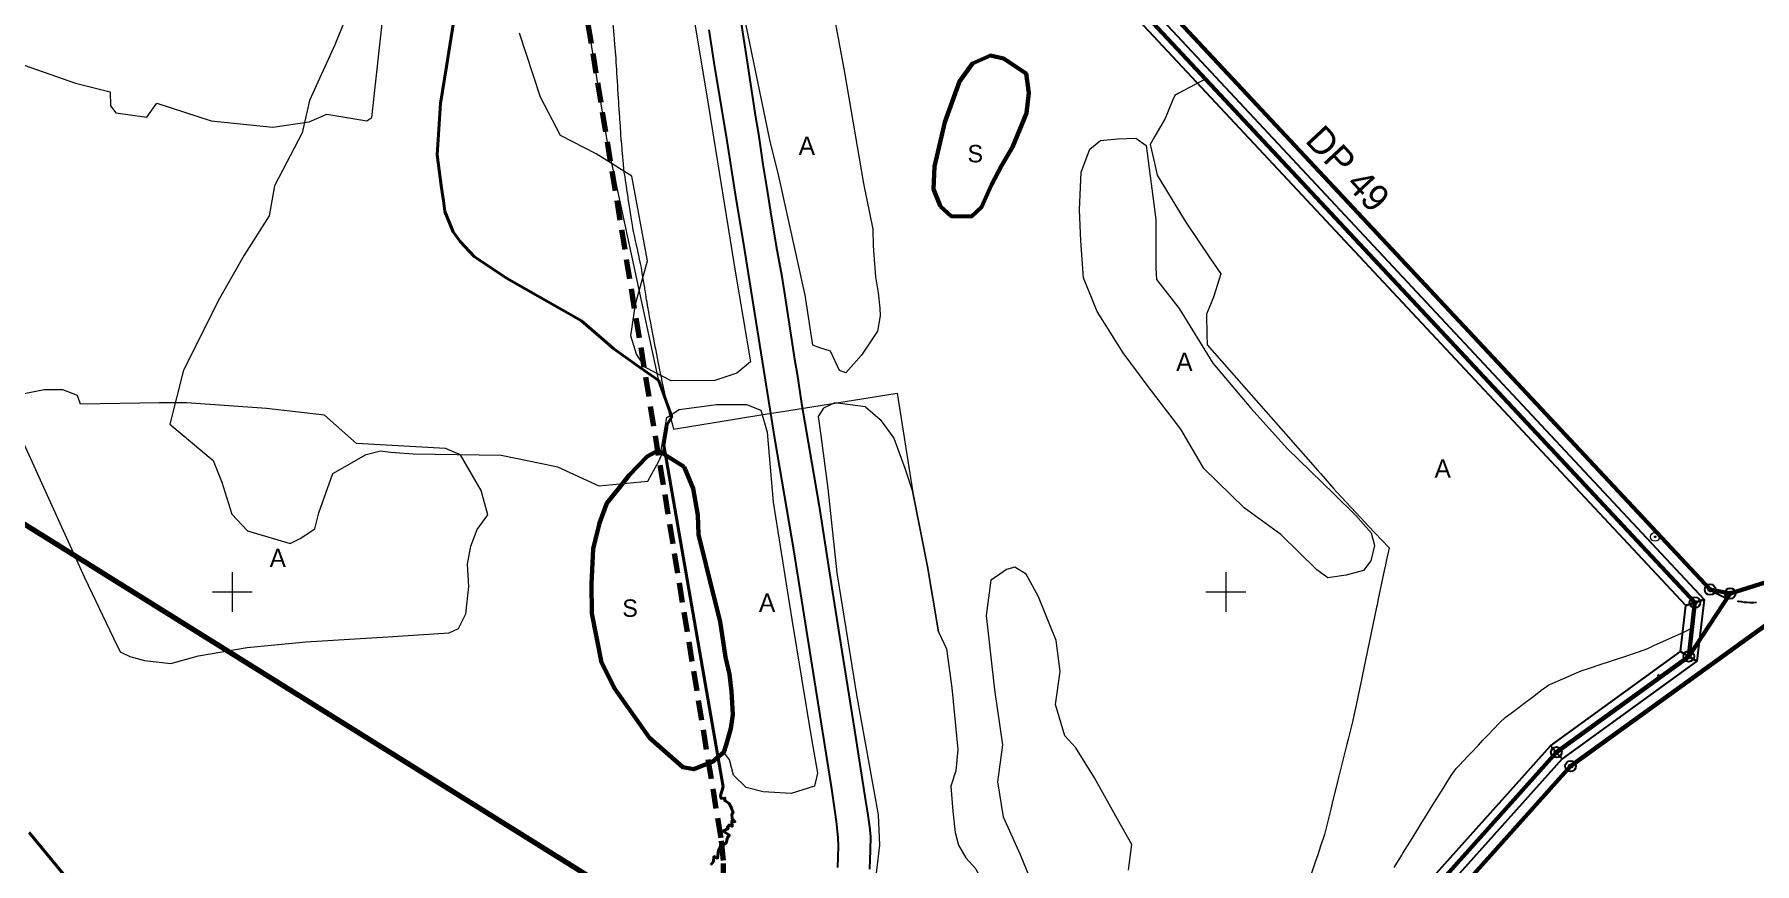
# Model space of a CAD drawing. Header units: metres. Extents: x 520385 to 521901, y 155400 to 156504.
# Drawn here: x 521360.2 to 521706.4, y 155945.3 to 156112.3 of the extents above; entities that cross this region are included whole.
import ezdxf

# ---------------------------------------------------------------- set-up
doc = ezdxf.new("R2010")
doc.units = ezdxf.units.M
doc.linetypes.add('HIDDEN', pattern=[6, 4, -2])
for name, color, linetype in [('A0260', 7, 'Continuous'), ('B0261', 7, 'Continuous'), ('C0262', 7, 'Continuous'), ('CADRE_RESEAU', 7, 'Continuous'), ('CDS_NATURES', 7, 'Continuous'), ('EC_PTS_CONSTR', 7, 'Continuous'), ('P_RIM_TRE_EXPLOITATION', 7, 'Continuous'), ('P_RIM_TRE_EXTRACTION', 7, 'Continuous'), ('POINTS', 7, 'Continuous'), ('PROJET_CASIER', 7, 'Continuous'), ('PROPRIETE_IMMEUBLES', 7, 'Continuous'), ('REMBLAIS', 7, 'Continuous'), ('S0259', 7, 'Continuous'), ('SECTEUR_NON_EXPLOITE0263', 7, 'Continuous'), ('SITUATION_ROUTE_VOL_14-10-20128', 7, 'Continuous'), ('TXT-IM', 7, 'Continuous')]:
    doc.layers.add(name, color=color, linetype=linetype)

# ---------------------------------------------------------------- blocks, each defined once
blk = doc.blocks.new('*G20')
at = {"layer": 'CADRE_RESEAU', "color": 136}
blk.add_polyline3d([(844.33, 679.28, 0), (1018.99, 492.38, 0), (1017.74, 481.54, 0), (991.09, 462.23, 0), (962.03, 429.77, 0), (921.38, 360.43, 0), (892.66, 332.34, 0), (874.11, 314.55, 0), (864.9, 301.26, 0), (868.68, 297.19, 0), (847.19, 277.26, 0), (832.37, 264.12, 0), (815.92, 253.25, 0), (798.33, 243.98, 0), (780.31, 235.65, 0), (778.48, 239.55, 0), (771.97, 236.49, 0), (760.75, 231.78, 0), (747.24, 227.24, 0), (732.86, 223.99, 0), (712.22, 220.61, 0), (698.04, 219.14, 0), (679.84, 242.48, 0)], dxfattribs=at)
blk = doc.blocks.new('*G21')
at = {"layer": 'CADRE_RESEAU', "color": 136}
blk.add_polyline3d([(846.27, 679.28, 0), (1020.93, 492.38, 0), (1019.68, 481.54, 0), (993.03, 462.23, 0), (963.97, 429.77, 0), (923.32, 360.43, 0), (894.6, 332.34, 0), (876.05, 314.55, 0), (866.84, 301.26, 0), (870.62, 297.19, 0), (849.13, 277.26, 0), (834.31, 264.12, 0), (817.86, 253.25, 0), (800.27, 243.98, 0), (782.25, 235.65, 0), (780.42, 239.55, 0), (773.91, 236.49, 0), (762.69, 231.78, 0), (749.18, 227.24, 0), (734.8, 223.99, 0), (714.16, 220.61, 0), (699.98, 219.14, 0), (681.78, 242.48, 0)], dxfattribs=at)
blk.add_blockref('*G20', (1.94, 0), dxfattribs=at)
blk = doc.blocks.new('6')
at = {"layer": 'POINTS', "color": 8}
blk.add_circle((0, 0), 0.05, dxfattribs=at)
blk = doc.blocks.new('*G23')
at = {"layer": 'P_RIM_TRE_EXTRACTION', "color": 2}
for points in [[(592.96, 207.03, 0), (589.29, 205.82, 0), (415.51, 391.78, 0), (417.42, 394.86, 0)], [(591.53, 194.62, 0), (588.23, 196.55, 0), (589.29, 205.82, 0), (592.96, 207.03, 0)], [(564.41, 174.97, 0), (562.05, 177.58, 0), (588.23, 196.55, 0), (591.53, 194.62, 0)], [(535.59, 142.78, 0), (532.75, 144.85, 0), (562.05, 177.58, 0), (564.41, 174.97, 0)]]:
    blk.add_polyline3d(points, close=True, dxfattribs=at)
blk = doc.blocks.new('5')
at = {"color": 7}
blk.add_circle((0, 0), 0.6, dxfattribs=at)
at = {"layer": 'POINTS', "color": 8}
blk.add_circle((0, 0), 0.2, dxfattribs=at)
blk = doc.blocks.new('H101', base_point=(0, 0))
at = {"layer": 'CADRE_RESEAU', "color": 7, "lineweight": 9}
for p, q in [((0, 2), (0, -2)), ((-2, 0), (2, 0))]:
    blk.add_line(p, q, dxfattribs=at)
blk = doc.blocks.new('*G38')
at = {"layer": 'CADRE_RESEAU', "color": 7, "lineweight": 9, "xscale": 2, "yscale": 2, "zscale": 2}
for p in [(520.53, -284.5), (720.53, -284.5)]:
    blk.add_blockref('H101', p, dxfattribs=at)
blk = doc.blocks.new('2')
at = {"layer": 'POINTS', "color": 8, "lineweight": 15}
blk.add_circle((0, 0), 0.5, dxfattribs=at)
at = {"layer": 'POINTS', "color": 7}
blk.add_circle((0, 0), 0.05, dxfattribs=at)
blk = doc.blocks.new('*G115')
at = {"layer": 'C0262', "color": 35, "lineweight": 20}
for p, q in [((40.58, 338.74, 0), (19.77, 334.87, 0)), ((52.54, 335.16, 0), (40.58, 338.74, 0)), ((11.26, 335.2, 0), (10.88, 330.28, 0)), ((19.77, 334.87, 0), (11.26, 335.2, 0)), ((58.59, 328.68, 0), (52.54, 335.16, 0)), ((10.88, 330.28, 0), (13.32, 327.14, 0)), ((13.32, 327.14, 0), (14.23, 325.27, 0)), ((227.2, 148.26), (58.59, 328.68)), ((14.43, 324.03, 0), (13.17, 320.03, 0)), ((14.23, 325.27, 0), (14.43, 324.03, 0)), ((13.17, 320.03, 0), (0, 315.33, 0)), ((0, 315.33, 0), (3.88, 296.74, 0)), ((3.88, 296.74, 0), (4.05, 295.93, 0)), ((4.05, 295.93, 0), (4.23, 295.06, 0)), ((4.23, 295.06, 0), (4.32, 294.64, 0)), ((4.32, 294.64, 0), (4.54, 293.57, 0)), ((4.54, 293.57, 0), (4.59, 293.36, 0)), ((4.59, 293.36, 0), (4.88, 291.97, 0)), ((4.88, 291.97, 0), (4.89, 291.94, 0)), ((4.89, 291.94, 0), (5.21, 290.38, 0)), ((5.21, 290.38, 0), (5.42, 289.42, 0)), ((5.42, 289.42, 0), (5.58, 288.64, 0)), ((5.58, 288.64, 0), (5.62, 288.43, 0)), ((5.62, 288.43, 0), (5.85, 287.34, 0)), ((5.85, 287.34, 0), (5.87, 287.26, 0)), ((5.87, 287.26, 0), (6.2, 285.68, 0)), ((6.2, 285.68, 0), (6.46, 284.44, 0)), ((6.46, 284.44, 0), (6.54, 283.96, 0)), ((6.54, 283.96, 0), (6.75, 282.71, 0)), ((6.75, 282.71, 0), (6.79, 282.45, 0)), ((6.79, 282.45, 0), (6.85, 282.11, 0)), ((6.85, 282.11, 0), (7.05, 280.89, 0)), ((7.05, 280.89, 0), (7.19, 280.03, 0)), ((7.19, 280.03, 0), (7.32, 279.26, 0)), ((7.32, 279.26, 0), (7.6, 277.59, 0)), ((7.6, 277.59, 0), (7.64, 277.34, 0)), ((7.64, 277.34, 0), (7.69, 277.01, 0)), ((7.69, 277.01, 0), (7.88, 275.89, 0)), ((7.88, 275.89, 0), (7.96, 275.39, 0)), ((7.96, 275.39, 0), (8.13, 274.37, 0)), ((8.13, 274.37, 0), (8.2, 274, 0)), ((8.2, 274, 0), (8.25, 273.66, 0)), ((8.25, 273.66, 0), (8.41, 272.71, 0)), ((8.41, 272.71, 0), (8.54, 271.92, 0)), ((8.54, 271.92, 0), (8.65, 271.27, 0)), ((8.65, 271.27, 0), (8.69, 271.02, 0)), ((8.69, 271.02, 0), (8.92, 269.63, 0)), ((8.92, 269.63, 0), (9.01, 269.1, 0)), ((9.01, 269.1, 0), (9.01, 269.1, 0)), ((9.01, 269.1, 0), (9.1, 268.07, 0)), ((9.1, 268.07, 0), (9.13, 267.61, 0)), ((9.13, 267.61, 0), (9.23, 266.51, 0)), ((9.23, 266.51, 0), (9.24, 266.4, 0)), ((9.24, 266.4, 0), (9.35, 264.97, 0)), ((9.35, 264.97, 0), (9.38, 264.7, 0)), ((9.38, 264.7, 0), (9.49, 263.34, 0)), ((9.49, 263.34, 0), (9.56, 262.51, 0)), ((9.56, 262.51, 0), (9.62, 261.84, 0)), ((9.62, 261.84, 0), (9.73, 260.49, 0)), ((9.73, 260.49, 0), (9.76, 260.13, 0)), ((9.76, 260.13, 0), (9.85, 259.03, 0)), ((9.85, 259.03, 0), (9.89, 258.58, 0)), ((9.89, 258.58, 0), (9.96, 257.74, 0)), ((9.96, 257.74, 0), (9.96, 257.74, 0)), ((9.96, 257.74, 0), (10, 257.05, 0)), ((10, 257.05, 0), (10.05, 256.16, 0)), ((10.05, 256.16, 0), (10.09, 255.62, 0)), ((10.09, 255.62, 0), (10.13, 254.94, 0)), ((10.13, 254.94, 0), (10.19, 253.96, 0)), ((10.19, 253.96, 0), (10.23, 253.23, 0)), ((10.23, 253.23, 0), (10.29, 252.31, 0)), ((10.29, 252.31, 0), (10.33, 251.62, 0)), ((10.33, 251.62, 0), (10.39, 250.67, 0)), ((10.39, 250.67, 0), (10.45, 249.69, 0)), ((10.45, 249.69, 0), (10.45, 249.69, 0)), ((10.45, 249.69, 0), (10.49, 249.13, 0)), ((10.49, 249.13, 0), (10.53, 248.46, 0)), ((10.53, 248.46, 0), (10.59, 247.52, 0)), ((10.59, 247.52, 0), (10.63, 246.91, 0)), ((10.63, 246.91, 0), (10.7, 245.85, 0)), ((10.7, 245.85, 0), (10.72, 245.48, 0)), ((10.72, 245.48, 0), (10.81, 244.23, 0)), ((10.81, 244.23, 0), (10.82, 243.95, 0)), ((10.82, 243.95, 0), (10.9, 242.81, 0)), ((10.9, 242.81, 0), (10.92, 242.47, 0)), ((10.92, 242.47, 0), (11.01, 241.4, 0)), ((11.01, 241.4, 0), (11.03, 241.22, 0)), ((11.03, 241.22, 0), (11.16, 239.63, 0)), ((11.16, 239.63, 0), (11.16, 239.61, 0)), ((11.16, 239.61, 0), (11.16, 239.59, 0)), ((11.16, 239.59, 0), (11.19, 239.26, 0)), ((11.19, 239.26, 0), (11.29, 238.09, 0)), ((11.29, 238.09, 0), (11.3, 238, 0)), ((11.3, 238, 0), (11.31, 237.89, 0)), ((11.31, 237.89, 0), (11.42, 236.54, 0)), ((11.42, 236.54, 0), (11.51, 235.5, 0)), ((11.51, 235.5, 0), (11.51, 235.5, 0)), ((11.51, 235.5, 0), (11.6, 234.9, 0)), ((11.6, 234.9, 0), (11.75, 233.96, 0)), ((11.75, 233.96, 0), (11.85, 233.27, 0)), ((11.85, 233.27, 0), (11.98, 232.45, 0)), ((11.98, 232.45, 0), (12.09, 231.7, 0)), ((12.09, 231.7, 0), (12.15, 231.33, 0)), ((12.15, 231.33, 0), (12.36, 229.94, 0)), ((12.36, 229.94, 0), (12.42, 229.54, 0)), ((12.42, 229.54, 0), (12.59, 228.39, 0)), ((12.59, 228.39, 0), (12.77, 227.2, 0)), ((12.77, 227.2, 0), (12.78, 227.19, 0)), ((12.78, 227.19, 0), (12.78, 227.18, 0)), ((12.78, 227.18, 0), (12.99, 225.77, 0)), ((12.99, 225.77, 0), (13.04, 225.45, 0)), ((13.04, 225.45, 0), (13.23, 224.2, 0)), ((13.23, 224.2, 0), (13.31, 223.7, 0)), ((13.31, 223.7, 0), (13.31, 223.7, 0)), ((13.31, 223.7, 0), (13.47, 222.96, 0)), ((13.47, 222.96, 0), (13.64, 222.16, 0)), ((13.64, 222.16, 0), (13.88, 221.06, 0)), ((13.88, 221.06, 0), (14, 220.54, 0)), ((14, 220.54, 0), (14.31, 219.12, 0)), ((14.31, 219.12, 0), (14.34, 218.97, 0)), ((14.34, 218.97, 0), (14.58, 217.87, 0)), ((14.58, 217.87, 0), (14.61, 217.71, 0)), ((14.61, 217.71, 0), (14.69, 217.37, 0)), ((14.69, 217.37, 0), (14.87, 216.54, 0)), ((14.87, 216.54, 0), (15.05, 215.7, 0)), ((15.05, 215.7, 0), (15.05, 215.7, 0)), ((15.05, 215.7, 0), (15.15, 215.09, 0)), ((15.15, 215.09, 0), (15.3, 214.17, 0)), ((15.3, 214.17, 0), (15.36, 213.79, 0)), ((15.36, 213.79, 0), (15.55, 212.64, 0)), ((15.55, 212.64, 0), (15.6, 212.36, 0)), ((15.6, 212.36, 0), (15.71, 211.67, 0)), ((15.71, 211.67, 0), (15.76, 211.34, 0)), ((15.76, 211.34, 0), (15.8, 211.1, 0)), ((15.8, 211.1, 0), (16, 209.89, 0)), ((16, 209.89, 0), (16.04, 209.66, 0)), ((16.04, 209.66, 0), (16.11, 209.2, 0)), ((16.11, 209.2, 0), (16.13, 209.11, 0)), ((16.13, 209.11, 0), (16.35, 207.74, 0)), ((16.35, 207.74, 0), (16.35, 207.74, 0)), ((16.35, 207.74, 0), (16.53, 206.8, 0)), ((16.53, 206.8, 0), (16.63, 206.23, 0)), ((16.63, 206.23, 0), (16.78, 205.43, 0)), ((16.78, 205.43, 0), (16.94, 204.56, 0)), ((16.94, 204.56, 0), (17.18, 203.29, 0)), ((17.18, 203.29, 0), (17.21, 203.14, 0)), ((17.21, 203.14, 0), (17.23, 203.04, 0)), ((17.23, 203.04, 0), (17.43, 201.95, 0)), ((17.43, 201.95, 0), (17.54, 201.38, 0)), ((17.54, 201.38, 0), (17.55, 201.33, 0)), ((17.55, 201.33, 0), (17.56, 201.26, 0)), ((17.56, 201.26, 0), (17.84, 199.8, 0)), ((17.84, 199.8, 0), (17.93, 199.33, 0)), ((17.93, 199.33, 0), (18.13, 198.27, 0)), ((18.13, 198.27, 0), (18.13, 198.27, 0)), ((18.13, 198.27, 0), (18.3, 197.43, 0)), ((18.3, 197.43, 0), (18.43, 196.76, 0)), ((18.43, 196.76, 0), (18.71, 195.41, 0)), ((18.71, 195.41, 0), (18.79, 195.02, 0)), ((18.79, 195.02, 0), (18.84, 194.77, 0)), ((18.84, 194.77, 0), (19.14, 193.27, 0)), ((19.14, 193.27, 0), (19.15, 193.24, 0)), ((19.15, 193.24, 0), (19.18, 193.08, 0)), ((19.18, 193.08, 0), (19.43, 191.89, 0)), ((19.43, 191.89, 0), (19.48, 191.62, 0)), ((19.48, 191.62, 0), (19.74, 190.37, 0)), ((19.74, 190.37, 0), (19.87, 189.69, 0)), ((19.87, 189.69, 0), (20.05, 188.84, 0)), ((20.05, 188.84, 0), (20.15, 188.33, 0)), ((20.15, 188.33, 0), (20.44, 187.31, 0)), ((20.44, 187.31, 0), (20.5, 187.09, 0)), ((20.5, 187.09, 0), (20.55, 186.92, 0)), ((44.4, 186.86, 0), (66.57, 190.43, 0)), ((66.57, 190.43), (69.76, 170.43)), ((20.55, 186.92, 0), (20.63, 186.63, 0)), ((20.63, 186.63, 0), (20.95, 185.48, 0)), ((20.95, 185.48, 0), (21.22, 184.53, 0)), ((21.22, 184.53, 0), (21.36, 184.02, 0)), ((21.36, 184.02, 0), (21.6, 183.18, 0)), ((21.6, 183.18, 0), (39.18, 186.02, 0)), ((39.18, 186.02, 0), (44.4, 186.86, 0)), ((69.76, 170.43), (72.7, 155.48)), ((72.7, 155.48), (74.94, 142.38)), ((225.95, 137.42), (227.2, 148.26)), ((74.94, 142.38), (76.56, 138.93)), ((76.56, 138.93), (77.6, 131.1)), ((199.3, 118.11), (225.95, 137.42)), ((77.6, 131.1), (78.81, 118.68)), ((78.81, 118.68), (78.39, 114.38)), ((170.24, 85.65), (199.3, 118.11)), ((78.39, 114.38), (77.38, 111.26)), ((77.38, 111.26), (77.82, 106.27)), ((77.82, 106.27), (78.3, 101.93)), ((78.3, 101.93), (78.92, 99.42)), ((78.92, 99.42), (80.43, 96.88)), ((80.43, 96.88), (82.46, 94.65)), ((82.46, 94.65), (84.47, 90.26)), ((84.47, 90.26), (87.08, 83.74)), ((87.08, 83.74), (89.81, 73.32)), ((129.59, 16.31), (170.24, 85.65)), ((89.81, 73.32), (90.59, 72.06)), ((90.59, 72.06), (91.47, 71.48)), ((91.47, 71.48), (93.37, 71.06)), ((93.37, 71.06), (97.07, 63.71)), ((97.07, 63.71), (99.87, 55.29)), ((99.87, 55.29), (107.83, 31.07)), ((107.83, 31.07), (110.23, 23.64)), ((110.23, 23.64), (111.22, 20.62)), ((111.22, 20.62), (112.06, 16.89)), ((112.06, 16.89), (112.34, 12.44)), ((112.92, 0), (129.59, 16.31)), ((112.34, 12.44), (112.01, 7.91)), ((112.01, 7.91), (111.39, 5.13)), ((111.39, 5.13), (110.62, 2.34)), ((110.62, 2.34), (112.92, 0))]:
    blk.add_line(p, q, dxfattribs=at)
blk = doc.blocks.new('*G116')
at = {"layer": 'A0260', "color": 48, "lineweight": 20}
blk.add_line((61.993386, 5.662868, 0.624718), (58.480001, 9.269989, 1.01), dxfattribs=at)
for points in [[(55.520002, 217.220001, 8.320001), (49.349997, 218.009979, 7.920001), (47.039999, 216.889984, 7.769999), (45.990004, 215.209991, 7.670001), (46.550001, 211.449981, 7.62), (47.919996, 200.720001, 7.36), (49.709997, 183.73999, 7.15), (51.569998, 172.579986, 7.070001), (53.679998, 159.179992, 6.96), (58.090002, 135.049987, 6.670001), (58.349997, 128.910003, 6.48), (57.770002, 124.410003, 6.589999), (57.26, 119.949981, 6.580001), (55.349997, 113.889984, 6.48), (53.130003, 109.279998, 6.48), (49.889997, 103.630004, 6.259999), (46.209997, 99.519989, 6.170001), (41.870001, 95.410003, 6.240001), (35.240004, 90.049987, 6.000001), (28.059999, 85.48999, 5.920001), (18.980001, 79.720001, 5.89), (11.719999, 75.279998, 5.7), (0, 68.630004, 5.580001), (0.08, 67.049987, 5.88), (0.620001, 65.859985, 6.070001), (2.059999, 65.98999, 6.29), (4.679998, 67.869995, 6.64), (6.449999, 69.130004, 6.759999), (6.800001, 69.72998, 6.759999)], [(55.520002, 217.220001, 8.320001), (58.44, 214.609985, 8.429999), (61.179998, 210.889984, 8.759999), (63.459997, 204.829986, 8.19), (65.039999, 199.959991, 7.96)], [(70.219999, 171.910003, 6.55), (67.980001, 185.009979, 7.39), (65.039999, 199.959991, 7.96)], [(70.219999, 171.910003, 6.55), (71.840002, 168.459991, 6.500001), (72.880003, 160.630004, 6.330001), (74.090002, 148.209991, 5.849999), (73.669996, 143.910003, 6.099999), (72.663122, 140.789859, 5.608644), (73.099997, 135.799987, 6.009999), (73.58, 131.459991, 6.06), (74.200003, 128.949981, 6.000001), (75.709997, 126.410003, 5.820001), (77.740004, 124.179992, 5.56), (79.749998, 119.789978, 5.44), (82.359999, 113.269989, 5.28), (85.090002, 102.850006, 5.21), (85.870001, 101.589996, 5.410001), (86.749998, 101.009979, 5.06), (88.65, 100.589996, 5.03), (92.349997, 93.23999, 5.03), (95.15, 84.820007, 4.73), (103.109999, 60.600006, 3.37), (105.509993, 53.169998, 2.64), (106.499998, 50.149993, 2.4), (107.339994, 46.419998, 2.15), (107.619993, 41.969986, 1.81), (107.290007, 37.439987, 1.66), (106.669996, 34.659988, 1.53), (105.889997, 31.829986, 1.51), (104.910002, 30.059997, 1.59), (103.509993, 28.409988, 1.42), (101.469999, 26.929992, 1.51), (99.710005, 25.819992, 1.45), (96.230001, 22.909988, 1.24), (93.349997, 19.879989, 1.24), (87.959997, 14.73999, 0.99), (83.630003, 10.519989, 0.77), (79.230001, 6.119995, 0.25), (77.209997, 4.139999, 0.24), (75.069998, 1.73999, 0.26), (73.279997, 0.809997, 0.15), (71.740004, 0, 0), (69.669996, 0.889999, 0.08), (68.209997, 1.34999, 0.11), (67.139997, 2.509994, 0.27), (63.840002, 4.569992, 0.5), (61.993386, 5.662868, 0.624718)], [(58.480001, 9.269989, 1.01), (57.029997, 10.299987, 1.15), (55.419996, 11.459991, 1.24), (54.300001, 12.469986, 1.25), (52.880003, 13.659988, 1.38), (52.043411, 15.017053, 1.589019), (52.029997, 16.679992, 1.62), (51.520002, 17.109985, 1.79), (45.319998, 22.869995, 1.79), (29.019998, 37.539993, 3.67), (19.039999, 47.229995, 4.75), (11.550001, 54.639999, 5.36), (9.030001, 57.889999, 5.87), (7.42, 60.459991, 6.11), (7.089998, 62.47998, 6.320001), (7.4, 66.759979, 6.55), (7.539999, 67.949981, 6.7), (6.800001, 69.72998, 6.759999)]]:
    blk.add_polyline3d(points, dxfattribs=at)

msp = doc.modelspace()

# ---------------------------------------------------------------- linework, layer by layer
at = {"layer": 'A0260', "color": 48, "lineweight": 20}
for points in [[(521517.2, 156137.31, 668.36), (521523.21, 156104.57, 667.97), (521527.06, 156082.24, 667.97), (521528.95, 156073.02, 667.96), (521529.03, 156069.72, 668.14), (521529.28, 156066.09, 668.5), (521529.44, 156063.46, 668.64), (521530.02, 156060.24, 668.5), (521530.35, 156057.11, 668.04), (521530.43, 156055.63, 667.96), (521529.87, 156052.54, 667.87), (521526.63, 156047.71, 667.64), (521523.51, 156044.12, 667.18), (521522.22, 156044.59, 667.18), (521520.39, 156048.48, 667.17), (521518.27, 156049.18, 666.97), (521516.86, 156049.7, 666.85), (521516.86, 156049.7, 666.85), (521515.34, 156059.73, 667.09), (521509.98, 156083.73, 667.42), (521508.18, 156091.05, 667.51), (521501.39, 156124.16, 667.81)], [(521491.79, 156122.48, 668.1), (521495.88, 156097.82, 667.84), (521501.2, 156064.58, 667.36), (521504.29, 156046.36, 666.89), (521501.55, 156044.03, 667.04), (521497.13, 156042.58, 667.24), (521488.34, 156042.54, 667.51), (521483.16, 156045.21, 667.83), (521481.37, 156047.85, 667.7), (521480.24, 156051.59, 667.52), (521481.17, 156057.95, 667.56), (521483.56, 156066.67, 667.32), (521480.43, 156083.7, 667.71), (521473.27, 156088.21, 667.31), (521466.08, 156091.9, 667.23), (521462.01, 156099.65, 667.32), (521457.78, 156112.53, 667.36)], [(521633.86, 155944.54, 660.75), (521635.41, 155947.04, 660.6), (521635.65, 155947.42, 660.72), (521637.03, 155949.64, 660.85), (521637.5, 155950.4, 660.74), (521638.66, 155952.26, 660.86), (521639.06, 155952.91, 660.72), (521639.48, 155953.58, 660.87), (521640.05, 155954.5, 660.83), (521641.89, 155957.46, 661.21), (521643.08, 155959.37, 661.03), (521645.38, 155963.08, 661.69), (521646.37, 155964.49, 661.3), (521647.02, 155965.14, 661.45), (521648.71, 155966.92, 661.21), (521649.3, 155967.55, 661.41), (521650.84, 155969.17, 660.92), (521651.68, 155970.07, 661.07), (521652.21, 155970.63, 661.01), (521652.72, 155971.16, 660.67), (521653.73, 155972.24, 661.22), (521655.13, 155973.74, 661.14), (521656.21, 155974.73, 660.86), (521657.41, 155975.61, 661.07), (521659.02, 155976.82, 660.52), (521659.69, 155977.32, 660.54), (521660.53, 155977.96, 660.3), (521661.99, 155979.06, 660.63), (521663.43, 155980.14, 660.61), (521664.99, 155981.31, 660.11), (521665.81, 155981.66, 660.18), (521668.31, 155982.74, 659.83), (521670.58, 155983.73, 659.24), (521671.53, 155984.14, 659.41), (521673.19, 155984.68, 659.09), (521673.78, 155984.88, 658.84), (521674.76, 155985.2, 658.99), (521681.13, 155987.3, 657.84), (521681.45, 155987.41, 658.02), (521681.9, 155987.55, 657.69), (521684.03, 155988.26, 657.33), (521684.91, 155988.65, 657.37), (521686.17, 155989.22, 656.93), (521691.09, 155991.42, 656.99), (521692.16, 155991.9, 656.79), (521693.8, 155992.72, 656.88), (521694.41, 155997.89, 657.31), (521686.36, 156006.71, 658.87), (521677.8, 156016, 660.06), (521656.17, 156039.12, 662.35), (521656.17, 156039.12, 662.35), (521640.32, 156056.09, 663.54), (521621.34, 156076.42, 664.73), (521599.46, 156099.78, 665.63), (521596.13, 156103.4, 665.6), (521590.41, 156100.35, 666.13), (521589.71, 156099.98, 666.29), (521589.27, 156098.93, 666.62), (521587.76, 156095.33, 666.95), (521585.73, 156091.8, 667.4), (521585.35, 156091.14, 667.97), (521585.03, 156090.58, 667.63), (521584.75, 156090.1, 667.63), (521585.48, 156086.97, 668.37), (521586.19, 156083.89, 668.42), (521591.84, 156074.65, 668.38), (521592.09, 156074.26, 668.28), (521596.94, 156067.08, 668.08), (521599, 156064.05, 668.16), (521598.67, 156063.01, 668.04), (521597.52, 156059.36, 668.27), (521596.09, 156055.94, 668.25), (521596.19, 156051.8, 668.53), (521596.24, 156049.79, 668.45), (521608.07, 156036.32, 667.95), (521618.51, 156024.43, 666.76), (521619.11, 156023.76, 666.59), (521621.73, 156020.78, 666.61), (521622.32, 156020.11, 666.35), (521628.07, 156013.98, 665.99), (521628.59, 156013.42, 665.7), (521632.85, 156008.87, 665.46), (521632.66, 156007.95, 665.53), (521632.3, 156006.24, 665.37), (521632.13, 156005.44, 665.11), (521631.9, 156004.35, 665.03), (521631.63, 156003.03, 665.27), (521631.43, 156002.1, 665.12), (521630.62, 155998.26, 665.27), (521630.43, 155997.35, 665.18), (521630.35, 155996.93, 665.27), (521627.44, 155983.07, 664.72), (521627.28, 155982.31, 664.82), (521627.16, 155981.73, 664.7), (521626.01, 155976.28, 664.76), (521625.97, 155976.09, 664.71), (521625.5, 155973.85, 664.73), (521624.62, 155970.34, 664.35), (521624.38, 155969.37, 664.43), (521622.57, 155962.13, 664.06), (521621.41, 155957.49, 664.05), (521621.26, 155956.9, 664.15), (521621.1, 155956.25, 663.99), (521619.83, 155951.18, 663.99), (521619.06, 155948.83, 663.83), (521618.49, 155947.11, 663.91), (521618.05, 155945.78, 663.69), (521616.59, 155941.35, 663.64)], [(521355.74, 156034.87, 677.35), (521370.24, 156002.92, 678.65), (521376.08, 155990.68, 679.2), (521377.4, 155987.92, 679.35), (521379.35, 155987.01, 679.27), (521382.29, 155986.24, 679.34), (521387.61, 155985.59, 679.12), (521393.2, 155987.17, 678.9), (521403.02, 155988.84, 678.49), (521414.78, 155989.99, 677.91), (521431.32, 155990.99, 676.89), (521443.65, 155991.78, 676.25), (521445.54, 155992.65, 676.16), (521446.99, 155995.61, 675.9), (521447.61, 156001.1, 675.85), (521447.37, 156005.57, 675.75), (521447.99, 156009.22, 675.65), (521449.28, 156012.61, 675.27), (521451.44, 156015.56, 674.59), (521450.08, 156020.42, 674.98), (521445.96, 156027.63, 674.96), (521442.92, 156028.91, 675.01), (521425.02, 156029.9, 675.71), (521418.55, 156035.6, 675.61), (521406.88, 156036.94, 675.91), (521390.79, 156038.06, 676.31), (521385.35, 156038.06, 676.38), (521369.46, 156037.84, 676.79), (521368.86, 156039.56, 676.7), (521365.88, 156040.67, 676.67), (521362.15, 156040.67, 676.76), (521357.75, 156039.85, 676.79)], [(521580.39, 155943.97, 667.68), (521581.04, 155949.13, 667.92), (521578.16, 155954.26, 668.27), (521573.54, 155962.56, 669.13), (521569.79, 155968.62, 669.32), (521567.59, 155971.03, 669.49), (521565.73, 155977.36, 669.65), (521566.67, 155984.02, 669.91), (521565.81, 155990.26, 670.1), (521562.27, 155999.03, 670.44), (521559.83, 156003.58, 670.63), (521557.53, 156004.99, 670.6), (521555.83, 156004.5, 670.66), (521553.81, 156003.14, 670.62), (521552.69, 156002.37, 670.49), (521552.69, 156002.37, 670.49), (521551.76, 155995.25, 670.21), (521553.43, 155980.29, 670), (521555.04, 155969.26, 669.68), (521554, 155961.78, 669.23), (521555.15, 155954.71, 669.17), (521558.59, 155947.18, 668.79), (521575.62, 155905.5, 665.8)]]:
    msp.add_polyline3d(points, dxfattribs=at)
for points in [[(521570.51, 156076.95, 670.05), (521570.86, 156084.53, 669.86), (521572.65, 156089.13, 669.43), (521574.77, 156090.92, 669.19), (521578.2, 156091.25, 669.27), (521581.89, 156091.39, 668.9), (521583.97, 156089.86, 668.84), (521585.9, 156074.98, 669.54), (521585.9, 156065.25, 669.8), (521586.06, 156062.89, 669.96), (521590.61, 156057.08, 669.59), (521597.36, 156046.09, 669.09), (521605.02, 156037.01, 668.57), (521612.38, 156028.83, 667.92), (521621.74, 156019.74, 667.29), (521626.19, 156015.38, 667.01), (521629.28, 156011.93, 666.58), (521629.91, 156009.38, 666.51), (521629.19, 156006.29, 666.43), (521627.73, 156004.3, 666.69), (521624.19, 156003.39, 666.96), (521620.52, 156002.87, 667.29), (521618.28, 156004.43, 667.6), (521611.06, 156011.57, 668.43), (521603.7, 156016.94, 669.01), (521595.56, 156024.85, 669.62), (521590.92, 156032.8, 669.81), (521584.13, 156041.64, 670.31), (521579.31, 156048.12, 670.41), (521574.11, 156056.49, 670.39), (521571.36, 156063.22, 670.47), (521570.79, 156070.7, 670.28), (521570.51, 156076.95, 670.05)], [(521486.26, 156028.17, 667.12), (521487.49, 156035.15, 667.17), (521489.95, 156036.71, 667.16), (521497.49, 156037.78, 666.94), (521503.5, 156037.78, 666.87), (521506.37, 156036.64, 666.79), (521507.64, 156032.17, 666.75), (521508.89, 156018.08, 666.96), (521512.6, 155994.46, 666.69), (521516.54, 155970.81, 666.35), (521517.79, 155963.5, 666.17), (521517.21, 155960.91, 666.16), (521512.5, 155959.46, 666.54), (521506.83, 155959.75, 667), (521503.46, 155960.62, 667.29), (521500.87, 155963.12, 667.71), (521500.1, 155966.19, 667.95), (521498.92, 155967.72, 668.1), (521500.35, 155972.52, 669), (521500.75, 155975.33, 669.17), (521500.46, 155979.96, 669.4), (521499.28, 155986.91, 669.78), (521498.21, 155994.03, 669.48), (521496.79, 155999.6, 669.23), (521493.82, 156011.59, 668.98), (521493.7, 156015.5, 669.27), (521492.75, 156020.84, 669.19), (521490.97, 156025.23, 669.03), (521486.26, 156028.17, 667.12)]]:
    msp.add_polyline3d(points, close=True, dxfattribs=at)
at = {"layer": 'B0261', "color": 37, "lineweight": 20}
msp.add_polyline3d([(521352.11, 156120.12, 673.04), (521352.77, 156111.31, 673.36), (521352.77, 156111.31, 673.36), (521354.17, 156108.52, 673.47), (521356.78, 156106.52, 673.54), (521368.44, 156102.43, 673.59), (521375.4, 156100.69, 673.6), (521375.49, 156097.9, 673.67), (521376.55, 156096.47, 673.73), (521382.82, 156095.58, 673.67), (521384.83, 156098.41, 673.56), (521395.72, 156094.83, 673.53), (521408.18, 156093.56, 673.2), (521415.49, 156094.68, 672.97), (521419, 156096.17, 672.93), (521427.06, 156094.83, 672.54), (521428.1, 156095.5, 672.54), (521430.42, 156116.84, 671.55)], dxfattribs=at)
at = {"layer": 'CDS_NATURES', "color": 8}
for points in [[(521697.47, 156000.49, 0), (521523.59, 156186.55, 0), (521520.38, 156191.29, 0)], [(521514.8, 156189.72, 0), (521519.77, 156184.78, 0), (521694.43, 155997.88, 0), (521693.18, 155987.04, 0), (521666.53, 155967.73, 0), (521637.47, 155935.27, 0), (521596.8, 155865.92, 0), (521568.1, 155837.84, 0), (521549.55, 155820.05, 0), (521540.34, 155806.77, 0)]]:
    msp.add_polyline3d(points, dxfattribs=at)
at = {"layer": 'CDS_NATURES', "color": 8, "linetype": 'HIDDEN'}
msp.add_polyline3d([(521600.02, 155863.5, 0), (521640.72, 155932.9, 0), (521669.39, 155964.93, 0), (521712.11, 155995.81, 0), (521804.02, 156022.42, 0), (521870.97, 156039.04, 0), (521886.85, 156044.98, 0), (521890, 156046.18, 0)], dxfattribs=at)
msp.add_arc((521705.92, 156012.97), 15.07, 235.8938, 273.3853, dxfattribs=at)
at = {"layer": 'P_RIM_TRE_EXPLOITATION', "color": 161, "linetype": 'HIDDEN', "lineweight": 158}
msp.add_polyline3d([(521342.18, 155819.82, 0), (521442.49, 155885.51, 0), (521480.81, 155910.61, 0), (521484.52, 155913.35, 0), (521487.88, 155916.5, 0), (521490.86, 155920.01, 0), (521493.41, 155923.85, 0), (521495.51, 155927.95, 0), (521497.12, 155932.27, 0), (521498.22, 155936.75, 0), (521498.81, 155941.32, 0), (521498.86, 155945.93, 0), (521498.38, 155950.51, 0), (521464.18, 156160.1, 0)], dxfattribs=at)
at = {"layer": 'PROJET_CASIER', "color": 7, "lineweight": 120}
msp.add_polyline3d([(521017.41, 156135.13, 0), (521227.41, 156095.24, 0), (521495.51, 155927.95, 0)], dxfattribs=at)
at = {"layer": 'PROPRIETE_IMMEUBLES', "color": 8, "lineweight": 60}
msp.add_line((521701.51, 155999.71), (521693.18, 155987.04), dxfattribs=at)
for points in [[(521524.92, 156194.74, 0), (521523.59, 156186.55, 0), (521697.47, 156000.49, 0), (521701.51, 155999.71, 0)], [(521693.18, 155987.04, 0), (521694.43, 155997.88, 0), (521519.77, 156184.78, 0), (521507.77, 156188.37, 0)], [(521701.51, 155999.71, 0), (521763.35, 156019.13, 0), (521804.09, 156029.4, 0), (521890, 156057.87, 0)], [(521610.54, 155859.64, 0), (521601.66, 155862.21, 0), (521600.02, 155863.5, 0), (521640.72, 155932.9, 0), (521669.39, 155964.93, 0), (521712.11, 155995.81, 0), (521804.02, 156022.42, 0)], [(521693.18, 155987.04, 0), (521666.53, 155967.73, 0), (521637.47, 155935.27, 0), (521596.8, 155865.92, 0), (521568.1, 155837.84, 0), (521549.55, 155820.05, 0), (521540.34, 155806.77, 0)]]:
    msp.add_polyline3d(points, dxfattribs=at)
at = {"layer": 'REMBLAIS', "color": 7, "lineweight": 40}
for points in [[(521496.32, 155945.05, 667.65), (521496.85, 155945.73, 667.64), (521496.94, 155946.72, 667.62), (521497.7, 155946.44, 667.58), (521497.9, 155947.95, 667.55), (521498.54, 155949.32, 667.49), (521499.25, 155949.28, 667.5), (521499.5, 155949.68, 667.51), (521499.65, 155950.6, 667.45), (521500.05, 155951.02, 667.49), (521498.83, 155951.86, 667.52), (521499.82, 155952.39, 667.52), (521499.67, 155952.67, 667.53), (521500.07, 155953.1, 667.53), (521500.6, 155952.8, 667.49), (521500.57, 155953.96, 667.63), (521501.17, 155953.76, 667.64), (521500.65, 155954.34, 667.69), (521500.54, 155955.24, 667.94), (521500.81, 155955.55, 668.02), (521500.51, 155956.49, 668.15), (521500.01, 155957.45, 668.02), (521499.12, 155958.02, 667.99), (521499.15, 155958.5, 667.87), (521498.38, 155958.44, 667.96), (521498.29, 155959.05, 668.03), (521498.78, 155960.77, 668.06), (521486.89, 156029.55, 667.01), (521487.39, 156032.72, 667.33), (521487.56, 156033.75, 667.17), (521488.45, 156035.28, 667.39), (521485.86, 156042.53, 667.26), (521485.06, 156043.09, 667.56), (521481.98, 156045.28, 667.31), (521481.31, 156045.76, 667.13), (521480.55, 156046.3, 667.25), (521476.83, 156048.94, 667.15), (521470.32, 156054.59, 667.17), (521455.16, 156063.2, 667.75), (521448.71, 156067.57, 668.08), (521445.89, 156070.54, 668.26), (521444.46, 156072.49, 668.43), (521442.79, 156076.6, 668.85), (521442.49, 156078.8, 669.22), (521442.39, 156079.54, 669.58), (521442.07, 156081.85, 669.4), (521441.23, 156087.98, 669.53), (521441.92, 156098.37, 669.38), (521443.12, 156105.78, 669.15), (521444.08, 156111.67, 669.23), (521444.65, 156115.39, 669.05)], [(521359.1, 155951.55, 662.01), (521361.58, 155948.54, 662.21), (521366.96, 155942.03, 661.8)]]:
    msp.add_polyline3d(points, dxfattribs=at)
at = {"layer": 'REMBLAIS', "color": 8, "lineweight": 20}
for points in [[(521496.32, 155945.05, 667.65), (521496.85, 155945.73, 667.64), (521496.94, 155946.72, 667.62), (521497.7, 155946.44, 667.58), (521497.9, 155947.95, 667.55), (521498.54, 155949.32, 667.49), (521499.25, 155949.28, 667.5), (521499.5, 155949.68, 667.51), (521499.65, 155950.6, 667.45), (521500.05, 155951.02, 667.49), (521498.83, 155951.86, 667.52), (521499.82, 155952.39, 667.52), (521499.67, 155952.67, 667.53), (521500.07, 155953.1, 667.53), (521500.6, 155952.8, 667.49), (521500.57, 155953.96, 667.63), (521501.17, 155953.76, 667.64), (521500.65, 155954.34, 667.69), (521500.54, 155955.24, 667.94), (521500.81, 155955.55, 668.02), (521500.51, 155956.49, 668.15), (521500.01, 155957.45, 668.02), (521499.12, 155958.02, 667.99), (521499.15, 155958.5, 667.87), (521498.38, 155958.44, 667.96), (521498.29, 155959.05, 668.03), (521498.78, 155960.77, 668.06), (521486.89, 156029.55, 667.01), (521487.39, 156032.72, 667.33), (521487.56, 156033.75, 667.17), (521488.45, 156035.28, 667.39), (521485.86, 156042.53, 667.26), (521485.06, 156043.09, 667.56), (521481.98, 156045.28, 667.31), (521481.31, 156045.76, 667.13), (521480.55, 156046.3, 667.25), (521476.83, 156048.94, 667.15), (521470.32, 156054.59, 667.17), (521455.16, 156063.2, 667.75), (521448.71, 156067.57, 668.08), (521445.89, 156070.54, 668.26), (521444.46, 156072.49, 668.43), (521442.79, 156076.6, 668.85), (521442.49, 156078.8, 669.22), (521442.39, 156079.54, 669.58), (521442.07, 156081.85, 669.4), (521441.23, 156087.98, 669.53), (521441.92, 156098.37, 669.38), (521443.12, 156105.78, 669.15), (521444.08, 156111.67, 669.23), (521444.65, 156115.39, 669.05)], [(521359.1, 155951.55, 662.01), (521361.58, 155948.54, 662.21), (521366.96, 155942.03, 661.8)]]:
    msp.add_polyline3d(points, dxfattribs=at)
at = {"layer": 'S0259', "color": 7, "lineweight": 60}
for points in [[(521542.56, 156077.59, 668.35), (521541.15, 156081.13, 668.14), (521541.32, 156085.66, 668.02), (521543.46, 156094.56, 668.07), (521546.35, 156102.8, 668.06), (521548.98, 156106.43, 667.96), (521552.61, 156107.99, 667.99), (521555.24, 156107.42, 667.99), (521559.78, 156104.37, 667.99), (521560.35, 156100.49, 668.08), (521559.86, 156096.38, 668.17), (521557.06, 156089.54, 668.25), (521554.83, 156085.83, 668.32), (521552.85, 156081.96, 668.39), (521550.79, 156077.51, 668.36), (521548.82, 156075.61, 668.45), (521544.7, 156075.69, 668.44), (521542.56, 156077.59, 668.35)], [(521490.97, 156025.23, 669.03), (521492.75, 156020.84, 669.19), (521493.7, 156015.5, 669.27), (521493.82, 156011.59, 668.98), (521496.79, 155999.6, 669.23), (521498.21, 155994.03, 669.48), (521499.28, 155986.91, 669.78), (521500.06, 155983.45, 669.62), (521500.46, 155979.96, 669.4), (521500.75, 155975.33, 669.17), (521500.35, 155972.52, 669), (521499.38, 155969.2, 668.29), (521498.92, 155967.72, 668.1), (521496.73, 155965.86, 668.04), (521492.9, 155964.31, 668.06), (521490.72, 155964.71, 667.87), (521483.97, 155970.66, 667.9), (521476.99, 155980.51, 668.05), (521474.3, 155985.83, 668.27), (521472.36, 155995.67, 668.47), (521472.3, 156001.62, 668.59), (521472.66, 156008.67, 668.48), (521473.93, 156013.88, 668.37), (521475.4, 156017.88, 668.25), (521477.93, 156021.02, 668.07), (521479.87, 156023.49, 667.8), (521483.54, 156027.3, 667.19), (521485.14, 156028.16, 667.15), (521486.26, 156028.17, 667.12), (521490.97, 156025.23, 669.03)]]:
    msp.add_polyline3d(points, close=True, dxfattribs=at)
at = {"layer": 'S0259', "color": 8, "lineweight": 20}
for points in [[(521542.56, 156077.59, 668.35), (521541.15, 156081.13, 668.14), (521541.32, 156085.66, 668.02), (521543.46, 156094.56, 668.07), (521546.35, 156102.8, 668.06), (521548.98, 156106.43, 667.96), (521552.61, 156107.99, 667.99), (521555.24, 156107.42, 667.99), (521559.78, 156104.37, 667.99), (521560.35, 156100.49, 668.08), (521559.86, 156096.38, 668.17), (521557.06, 156089.54, 668.25), (521554.83, 156085.83, 668.32), (521552.85, 156081.96, 668.39), (521550.79, 156077.51, 668.36), (521548.82, 156075.61, 668.45), (521544.7, 156075.69, 668.44), (521542.56, 156077.59, 668.35)], [(521490.97, 156025.23, 669.03), (521492.75, 156020.84, 669.19), (521493.7, 156015.5, 669.27), (521493.82, 156011.59, 668.98), (521496.79, 155999.6, 669.23), (521498.21, 155994.03, 669.48), (521499.28, 155986.91, 669.78), (521500.06, 155983.45, 669.62), (521500.46, 155979.96, 669.4), (521500.75, 155975.33, 669.17), (521500.35, 155972.52, 669), (521499.38, 155969.2, 668.29), (521498.92, 155967.72, 668.1), (521496.73, 155965.86, 668.04), (521492.9, 155964.31, 668.06), (521490.72, 155964.71, 667.87), (521483.97, 155970.66, 667.9), (521476.99, 155980.51, 668.05), (521474.3, 155985.83, 668.27), (521472.36, 155995.67, 668.47), (521472.3, 156001.62, 668.59), (521472.66, 156008.67, 668.48), (521473.93, 156013.88, 668.37), (521475.4, 156017.88, 668.25), (521477.93, 156021.02, 668.07), (521479.87, 156023.49, 667.8), (521483.54, 156027.3, 667.19), (521485.14, 156028.16, 667.15), (521486.26, 156028.17, 667.12), (521490.97, 156025.23, 669.03)]]:
    msp.add_polyline3d(points, close=True, dxfattribs=at)
at = {"layer": 'SECTEUR_NON_EXPLOITE0263', "color": 202, "lineweight": 20}
msp.add_polyline3d([(521423.16, 156116.4, 657.99), (521420.66, 156110.19, 658), (521415.53, 156098.96, 658.04), (521414.06, 156092.45, 658.08), (521408.49, 156081.74, 658.13), (521407.45, 156075.72, 658.19), (521402.36, 156067.8, 658.24), (521397.43, 156059.11, 658.26), (521390.14, 156044.65, 658.42), (521387.43, 156033.78, 658.61), (521396.13, 156026.5, 660.2), (521397.92, 156022.1, 659.96), (521399.92, 156015.7, 659.91), (521403.05, 156012.34, 659.12), (521411.67, 156009.75, 659.08), (521413.68, 156010.79, 659.04), (521416.62, 156012.7, 658.97), (521417.39, 156015.94, 658.87), (521420.23, 156023.85, 658.82), (521426.91, 156027.68, 658.91), (521429.8, 156028.43, 658.84), (521431.94, 156028.13, 658.93), (521436.4, 156027.8, 659.22), (521454.11, 156027.58, 661.02), (521462.3, 156025.87, 661.3), (521465.46, 156025.19, 659.53), (521473.81, 156021.39, 658.53), (521483.64, 156022.32, 659.1), (521485.86, 156026.31, 667.47), (521486.67, 156028.18, 667.14), (521487.55, 156033.74, 667.17), (521488.45, 156035.28, 667.4), (521485.86, 156042.52, 667.24), (521475.6, 156090.1, 665.04), (521473.47, 156103.15, 664.88), (521470.77, 156119.7, 665.68)], dxfattribs=at)
at = {"layer": 'SITUATION_ROUTE_VOL_14-10-20128', "color": 8}
for points in [[(521502.2, 156115.8, 0), (521503.75, 156105.8, 0), (521505.2, 156096.5, 0), (521505.95, 156092.2, 0), (521506.8, 156086.1, 0), (521507.5, 156081.65, 0), (521508.35, 156076.55, 0), (521509.45, 156069.6, 0), (521510.65, 156063.55, 0), (521511.35, 156058.75, 0), (521513.15, 156046.85, 0), (521513.7, 156043.85, 0), (521514.55, 156037.95, 0), (521515.95, 156030.15, 0), (521518.1, 156017.3, 0), (521520.6, 156001.25, 0), (521522.4, 155989.75, 0), (521525.25, 155972.15, 0), (521526.35, 155965.3, 0), (521527.45, 155957.95, 0), (521527.85, 155955.55, 0), (521528.25, 155952.7, 0), (521528.45, 155950.75, 0), (521528.4, 155948.05, 0), (521528.25, 155944.2, 0)], [(521521.9, 155944.55, 0), (521522.05, 155948.8, 0), (521521.95, 155950.6, 0), (521521.6, 155953.8, 0), (521520.7, 155960.35, 0), (521513, 156008.5, 0), (521509.3, 156030.5, 0), (521502.9, 156070.4, 0), (521501.4, 156079.2, 0), (521499.5, 156091.7, 0), (521497.15, 156105.75, 0), (521496, 156113.15, 0)]]:
    msp.add_polyline3d(points, dxfattribs=at)

# ---------------------------------------------------------------- block references
at = {"layer": 'A0260', "color": 48, "lineweight": 20}
msp.add_blockref('*G116', (521471.95, 155820.09, 1.65), dxfattribs=at)
at = {"layer": 'C0262', "color": 35, "lineweight": 20}
msp.add_blockref('*G115', (521467.23, 155849.62), dxfattribs=at)
at = {"layer": 'CADRE_RESEAU', "color": 136}
msp.add_blockref('*G21', (520673.5, 155505.5), dxfattribs=at)
at = {"layer": 'CADRE_RESEAU', "color": 0}
msp.add_blockref('*G38', (520879.47, 156284.5), dxfattribs=at)
at = {"layer": 'EC_PTS_CONSTR', "color": 0, "xscale": 1.8, "yscale": 1.8, "zscale": 1.8}
for p in [(521687.08, 155983.2, 655.56), (521666.25, 155967.97, 655.18)]:
    msp.add_blockref('6', p, dxfattribs=at)
at = {"layer": 'P_RIM_TRE_EXTRACTION', "color": 2}
msp.add_blockref('*G23', (521103.3, 155791.46), dxfattribs=at)
at = {"layer": 'POINTS', "color": 0, "xscale": 1.8, "yscale": 1.8, "zscale": 1.8}
for name, p in [('2', (521686.39, 156011.1, 660.13)), ('5', (521697.47, 156000.49)), ('5', (521701.51, 155999.71)), ('5', (521694.43, 155997.88)), ('5', (521693.18, 155987.04)), ('5', (521666.53, 155967.73)), ('5', (521669.39, 155964.93))]:
    msp.add_blockref(name, p, dxfattribs=at)

# ---------------------------------------------------------------- texts
at = {"layer": 'A0260', "color": 7}
for p in [(521514, 156088), (521590, 156044.5), (521642, 156023), (521407.5, 156005), (521506, 155996)]:
    msp.add_text('A', height=3.7, dxfattribs=at).set_placement(p)
at = {"layer": 'S0259', "color": 8}
for p in [(521548, 156086.5), (521478.5, 155995)]:
    msp.add_text('S', height=3.51, dxfattribs=at).set_placement(p)
at = {"layer": 'TXT-IM', "color": 8}
msp.add_text('DP 49', height=5.412, rotation=313.02, dxfattribs=at).set_placement((521615.75, 156090.75))

doc.saveas('drawing.dxf')
